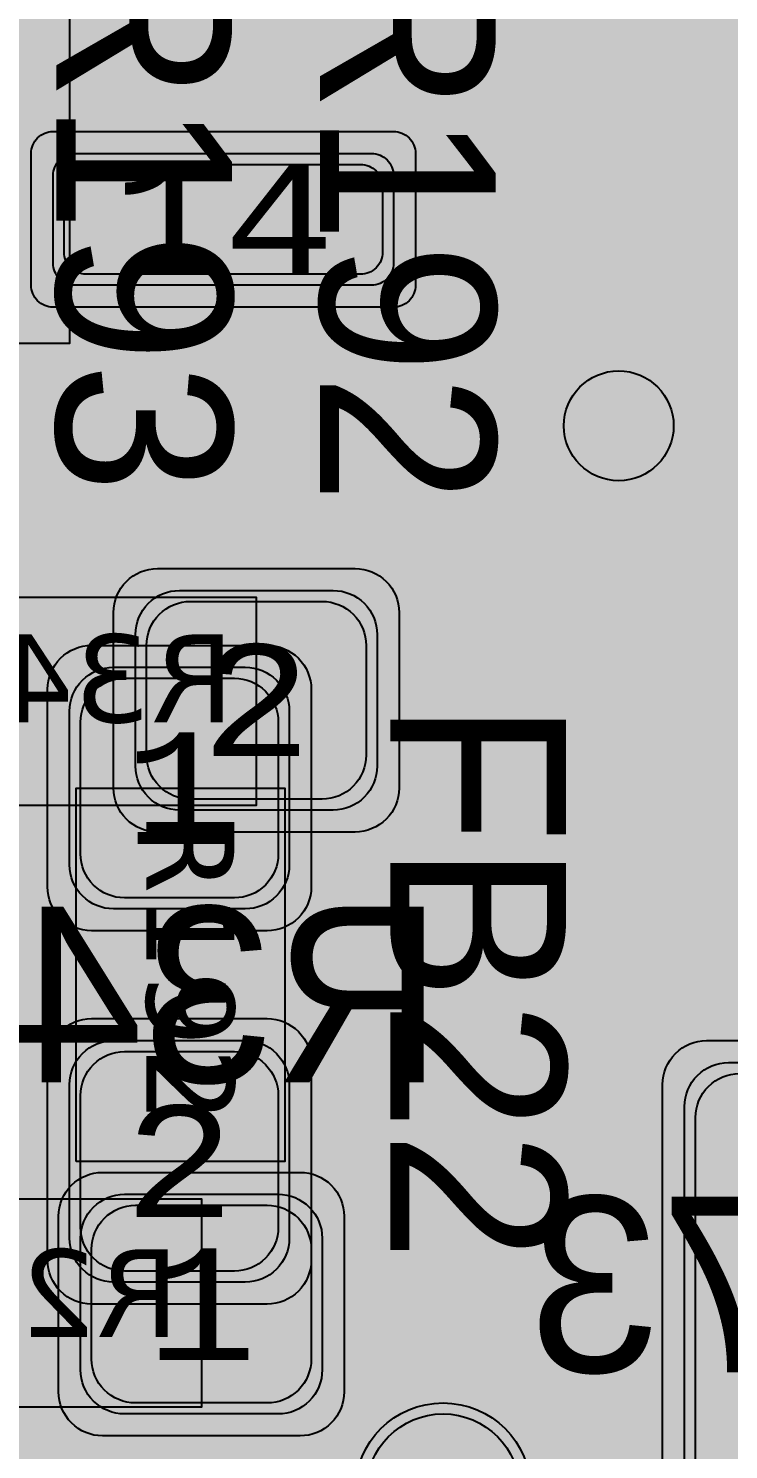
# Model space of a CAD drawing. Extents: x -28 to 199, y -61 to 255.
# Drawn here: x 153.81 to 157, y 135.09 to 141.56 of the extents above; entities that cross this region are included whole.
import ezdxf
from ezdxf.enums import TextEntityAlignment as Align

# ---------------------------------------------------------------- set-up
doc = ezdxf.new("R2010")
doc.units = 0
doc.header["$MEASUREMENT"] = 0
for name, color, linetype in [('ASSEMBLY_OUTLINES_BTM', 191, 'CONTINUOUS'), ('ASSEMBLY_OUTLINES_TOP', 102, 'CONTINUOUS'), ('ASSEMBLY_PART_NUMBERS_BTM', 191, 'CONTINUOUS'), ('ASSEMBLY_PART_NUMBERS_TOP', 102, 'CONTINUOUS'), ('ASSEMBLY_REF_DES_BTM', 191, 'CONTINUOUS'), ('ASSEMBLY_REF_DES_TOP', 102, 'CONTINUOUS'), ('DRILL_DRAWING', 21, 'CONTINUOUS'), ('GENERATED_SILKSCREEN_BTM', 255, 'CONTINUOUS'), ('GENERATED_SILKSCREEN_TOP', 140, 'CONTINUOUS'), ('MOUNTING_HOLES_LAYER_2', 42, 'CONTINUOUS'), ('MOUNTING_HOLES_LAYER_3', 42, 'CONTINUOUS'), ('MOUNTING_HOLES_LAYER_BOT21', 42, 'CONTINUOUS'), ('MOUNTING_HOLES_LAYER_TOP', 42, 'CONTINUOUS'), ('PART_PADS_SMD_BTM', 10, 'CONTINUOUS'), ('PART_PADS_SMD_TOP', 150, 'CONTINUOUS'), ('PIN_NUMBERS_BTM', 8, 'CONTINUOUS'), ('PIN_NUMBERS_TOP', 8, 'CONTINUOUS'), ('PLACEMENT_OUTLINES_BTM', 222, 'CONTINUOUS'), ('PLACEMENT_OUTLINES_TOP', 130, 'CONTINUOUS'), ('PLANE_SHAPES_LAYER_2', 230, 'CONTINUOUS'), ('PLANE_SHAPES_LAYER_3', 81, 'CONTINUOUS'), ('SILKSCREEN_OUTLINES_BTM', 211, 'CONTINUOUS'), ('SILKSCREEN_OUTLINES_TOP', 150, 'CONTINUOUS'), ('SILKSCREEN_REF_DES_BTM', 211, 'CONTINUOUS'), ('SILKSCREEN_REF_DES_TOP', 150, 'CONTINUOUS'), ('SOLDERMASK_PADS_BTM', 12, 'CONTINUOUS'), ('SOLDERMASK_PADS_TOP', 180, 'CONTINUOUS'), ('SOLDERPASTE_PADS_BTM', 12, 'CONTINUOUS'), ('SOLDERPASTE_PADS_TOP', 180, 'CONTINUOUS'), ('TRACES_LAYER_2', 230, 'CONTINUOUS'), ('TRACES_LAYER_BOTTOM', 10, 'CONTINUOUS'), ('TRACES_LAYER_TOP', 150, 'CONTINUOUS'), ('VIA_PADS_LAYER_2', 230, 'CONTINUOUS'), ('VIA_PADS_LAYER_3', 81, 'CONTINUOUS'), ('VIA_PADS_LAYER_BOTTOM', 10, 'CONTINUOUS'), ('VIA_PADS_LAYER_TOP', 150, 'CONTINUOUS')]:
    doc.layers.add(name, color=color, linetype=linetype)
doc.styles.add('COURIER_NEW', font='COUR.TTF')
doc.styles.add('VERDANA', font='verdana.TTF')
doc.styles.add('VERIBEST_GERBER_0', font='txt')

msp = doc.modelspace()

# ---------------------------------------------------------------- hatches: boundary and pattern name
at = {"layer": 'MOUNTING_HOLES_LAYER_2'}
h = msp.add_hatch(color=256, dxfattribs=at)
edge = h.paths.add_edge_path()
edge.add_arc((156.5, 139.75), 0.25, 0, 360)
at = {"layer": 'MOUNTING_HOLES_LAYER_3'}
h = msp.add_hatch(color=256, dxfattribs=at)
edge = h.paths.add_edge_path()
edge.add_arc((156.5, 139.75), 0.25, 0, 360)
at = {"layer": 'MOUNTING_HOLES_LAYER_BOT21'}
h = msp.add_hatch(color=256, dxfattribs=at)
edge = h.paths.add_edge_path()
edge.add_arc((156.5, 139.75), 0.25, 0, 360)
at = {"layer": 'MOUNTING_HOLES_LAYER_TOP'}
h = msp.add_hatch(color=256, dxfattribs=at)
edge = h.paths.add_edge_path()
edge.add_arc((156.5, 139.75), 0.25, 0, 360)
at = {"layer": 'PLANE_SHAPES_LAYER_2'}
h = msp.add_hatch(color=256, dxfattribs=at)
h.paths.add_polyline_path([(169.5, 129.25), (149.5, 129.25), (142.25, 122), (142.25, 90.5), (147.5, 90.5), (147.5, 80), (154, 80), (154, 69.25), (131.75, 69.25), (131.75, 73.25), (121.25, 73.25), (121.25, 81), (110.5, 81), (110.5, 125.75), (106.5, 125.75), (106.5, 128.75), (93.5, 128.75), (93.5, 120.25), (91.75, 120.25), (91.75, 121.5), (80, 121.5), (80, 118.25), (73.25, 118.25), (73.25, 124.5), (67.5, 124.5), (67.5, 128), (57.75, 128), (57.75, 120.25), (55.25, 120.25), (55.25, 121.5), (47.5, 121.5), (47.5, 119), (35, 119), (35, 134.75), (32.75, 134.75), (32.75, 159.75), (29.25, 159.75), (29.25, 175.25), (22.5, 175.25), (22.5, 195.25), (17.25, 195.25), (17.25, 198), (22.5, 198), (22.5, 216.5), (40.25, 216.5), (40.25, 235.5), (54.5, 235.5), (54.5, 254), (87.25, 254), (87.25, 236.25), (86.25, 236.25), (86.25, 228.75), (81, 228.75), (81, 218.75), (95.25, 218.75), (95.25, 194.5), (87, 194.5), (87, 172), (131.1, 172), (131.1, 208.75), (115.5, 208.75), (115.5, 213.75), (106.75, 213.75), (106.75, 218.75), (110.25, 222.25), (110.25, 226.25), (142.5, 226.25), (142.5, 221.5), (160.5, 221.5), (160.5, 240.75), (169.5, 240.75)])
h.paths.add_polyline_path([(35.5, 149.5), (41.75, 149.5), (41.75, 152), (39.25, 152), (39.25, 154), (37.75, 154), (37.75, 152), (35.5, 152)], flags=16)
h.paths.add_polyline_path([(37.5, 125.75), (37.5, 128.75), (42.75, 128.75), (42.75, 125.75)], flags=16)
h.paths.add_polyline_path([(52, 127.75), (52, 130.75), (54.25, 130.75), (54.25, 127.75)], flags=16)
h.paths.add_polyline_path([(50.75, 219.5), (50.75, 226.5), (71.75, 226.5), (71.75, 219.5)], flags=16)
h.paths.add_polyline_path([(66.5, 150.75), (66.5, 177.5), (72.25, 177.5), (72.25, 150.75)], flags=16)
h.paths.add_polyline_path([(47.25, 185.25), (73, 185.25), (73, 188.25), (70.25, 188.25), (70.25, 191), (47.25, 191)], flags=16)
h.paths.add_polyline_path([(84.5, 208), (84.5, 212.75), (85, 212.75), (85, 208)], flags=16)
h.paths.add_polyline_path([(61.5, 137.25), (87.75, 137.25), (87.75, 140.5), (84.75, 140.5), (84.75, 143), (61.5, 143)], flags=16)
h.paths.add_polyline_path([(88.75, 127), (88.75, 130), (91, 130), (91, 127)], flags=16)
h.paths.add_polyline_path([(85.5, 130.25), (85.5, 132.5), (91, 132.5), (91, 130.25)], flags=16)
h.paths.add_polyline_path([(108.75, 142.25), (135.75, 142.25), (135.75, 145.75), (132.25, 145.75), (132.25, 149), (108.75, 149)], flags=16)
h.paths.add_polyline_path([(114.25, 126.75), (140.75, 126.75), (140.75, 129.75), (137.25, 129.75), (137.25, 133), (114.25, 133)], flags=16)
h.paths.add_polyline_path([(155.25, 180.25), (166.25, 180.25), (166.25, 186.25), (152.25, 186.25), (152.25, 183), (155.25, 183)], flags=16)
at = {"layer": 'PLANE_SHAPES_LAYER_3'}
h = msp.add_hatch(color=256, dxfattribs=at)
h.paths.add_polyline_path([(169.5, 129.25), (149.5, 129.25), (142.25, 122), (142.25, 90.5), (147.5, 90.5), (147.5, 80), (154, 80), (154, 69.25), (131.75, 69.25), (131.75, 73.25), (121.25, 73.25), (121.25, 81), (110.5, 81), (110.5, 125.75), (106.5, 125.75), (106.5, 128.75), (93.5, 128.75), (93.5, 120.25), (91.75, 120.25), (91.75, 121.5), (80, 121.5), (80, 118.25), (73.25, 118.25), (73.25, 124.5), (67.5, 124.5), (67.5, 127.75), (58.25, 127.75), (58.25, 130.25), (88.75, 130.25), (88.75, 127), (91, 127), (91, 132.5), (55, 132.5), (55, 131.25), (52, 131.25), (52, 127.75), (55, 127.75), (55, 127.25), (57.75, 127.25), (57.75, 120.25), (55.25, 120.25), (55.25, 121.5), (47.5, 121.5), (47.5, 119), (35, 119), (35, 134.75), (32.75, 134.75), (32.75, 159.75), (29.25, 159.75), (29.25, 175.25), (22.5, 175.25), (22.5, 195.25), (17.25, 195.25), (17.25, 198), (22.5, 198), (22.5, 216.5), (40.25, 216.5), (40.25, 235.5), (54.5, 235.5), (54.5, 254), (87.25, 254), (87.25, 236.25), (86.25, 236.25), (86.25, 228.75), (81, 228.75), (81, 218.75), (95.25, 218.75), (95.25, 194.5), (87, 194.5), (87, 172), (131.1, 172), (131.1, 208.75), (115.5, 208.75), (115.5, 213.75), (106.75, 213.75), (106.75, 218.75), (110.25, 222.25), (110.25, 226.25), (142.5, 226.25), (142.5, 221.5), (160.5, 221.5), (160.5, 240.75), (169.5, 240.75)])
h.paths.add_polyline_path([(35.5, 149.5), (41.75, 149.5), (41.75, 152), (39.25, 152), (39.25, 154), (37.75, 154), (37.75, 152), (35.5, 152)], flags=16)
h.paths.add_polyline_path([(37.5, 125.75), (37.5, 128.75), (42.75, 128.75), (42.75, 125.75)], flags=16)
h.paths.add_polyline_path([(50.75, 219.5), (50.75, 226.5), (71.75, 226.5), (71.75, 219.5)], flags=16)
h.paths.add_polyline_path([(66.5, 150.75), (66.5, 177.5), (72.25, 177.5), (72.25, 150.75)], flags=16)
h.paths.add_polyline_path([(47.25, 185.25), (73, 185.25), (73, 188.25), (70.25, 188.25), (70.25, 191), (47.25, 191)], flags=16)
h.paths.add_polyline_path([(84.5, 208), (84.5, 212.75), (85, 212.75), (85, 208)], flags=16)
h.paths.add_polyline_path([(61.5, 137.25), (87.75, 137.25), (87.75, 140.5), (84.75, 140.5), (84.75, 143), (61.5, 143)], flags=16)
h.paths.add_polyline_path([(108.75, 142.25), (135.75, 142.25), (135.75, 145.75), (132.25, 145.75), (132.25, 149), (108.75, 149)], flags=16)
h.paths.add_polyline_path([(114.25, 126.75), (140.75, 126.75), (140.75, 129.75), (137.25, 129.75), (137.25, 133), (114.25, 133)], flags=16)
h.paths.add_polyline_path([(155.25, 180.25), (166.25, 180.25), (166.25, 186.25), (152.25, 186.25), (152.25, 183), (155.25, 183)], flags=16)

# ---------------------------------------------------------------- linework, layer by layer
at = {"layer": 'ASSEMBLY_OUTLINES_BTM', "const_width": 0.2}
msp.add_lwpolyline([(150, 140.125), (150, 148.875), (154, 148.875), (154, 140.125)], close=True, dxfattribs=at)
at = {"layer": 'ASSEMBLY_OUTLINES_BTM'}
for points in [[(153.15, 138.02), (153.15, 138.97), (154.85, 138.97), (154.85, 138.02)], [(152.9, 135.28), (152.9, 136.23), (154.6, 136.23), (154.6, 135.28)]]:
    msp.add_lwpolyline(points, close=True, dxfattribs=at)
at = {"layer": 'ASSEMBLY_OUTLINES_TOP'}
msp.add_lwpolyline([(154.03, 136.4), (154.03, 138.1), (154.98, 138.1), (154.98, 136.4)], close=True, dxfattribs=at)
at = {"layer": 'GENERATED_SILKSCREEN_BTM', "const_width": 0.15}
for points in [[(154.000005, 141.063206, 1.45686e-05), (153.999995, 141.063204), (153.999995, 141.586796, 1.45686e-05), (154.000005, 141.586794), (154.000005, 141.063206)], [(154.000005, 140.125, -0.4142135624), (154, 140.124995), (152.560558, 140.124995, 6.8599e-06), (152.560552, 140.125005), (153.999995, 140.125005), (153.999995, 140.316796, 1.45686e-05), (154.000005, 140.316794), (154.000005, 140.125)], [(154.283844, 138.970005, 1.1642e-05), (154.283836, 138.969995), (153.716164, 138.969995, 1.1642e-05), (153.716156, 138.970005), (154.283844, 138.970005)], [(154.292098, 138.019995), (153.707902, 138.019995, 1.22306e-05), (153.707911, 138.020005), (154.292089, 138.020005, 1.22306e-05), (154.292098, 138.019995)], [(154.042098, 136.230005, 1.22306e-05), (154.042089, 136.229995), (153.457911, 136.229995, 1.22306e-05), (153.457902, 136.230005), (154.042098, 136.230005)], [(154.033844, 135.279995), (153.466156, 135.279995, 1.1642e-05), (153.466164, 135.280005), (154.033836, 135.280005, 1.1642e-05), (154.033844, 135.279995)]]:
    msp.add_lwpolyline(points, format="xyb", dxfattribs=at)
for points in [[(154.0248, 137.0376), (153.5944, 137.4664), (153.5944, 137.0376), (154.0248, 137.0376)], [(154.6944, 136.7496), (154.8296, 136.8592), (154.832, 136.8608), (154.8336, 136.8632), (154.8344, 136.8656), (154.8344, 136.868), (154.8336, 136.8736), (154.8304, 136.8792), (154.8264, 136.8832), (154.8216, 136.8864), (154.816, 136.8872), (154.8104, 136.8856), (154.68, 136.7792), (154.4216, 136.7792), (154.2968, 136.88), (154.2968, 137.0288), (154.42, 137.1304), (154.5528, 137.1304), (154.5592, 137.132), (154.5632, 137.1352), (154.5656, 137.1408), (154.5664, 137.1464), (154.5656, 137.152), (154.5632, 137.1568), (154.5592, 137.1608), (154.5528, 137.1624), (154.42, 137.1624), (154.2968, 137.264), (154.2968, 137.4128), (154.4216, 137.5136), (154.68, 137.5136), (154.8104, 137.4072), (154.816, 137.4056), (154.8216, 137.4064), (154.8264, 137.4088), (154.8304, 137.4136), (154.8336, 137.4184), (154.8344, 137.424), (154.8344, 137.4272), (154.8336, 137.4296), (154.832, 137.432), (154.8296, 137.4336), (154.6944, 137.5432), (154.692, 137.544), (154.6896, 137.5448), (154.6888, 137.5456), (154.6856, 137.5464), (154.416, 137.5464), (154.412, 137.5456), (154.4104, 137.5448), (154.4088, 137.544), (154.4056, 137.5432), (154.2704, 137.4336), (154.268, 137.4296), (154.2672, 137.4264), (154.2656, 137.424), (154.2648, 137.4208), (154.2648, 137.256), (154.2656, 137.2536), (154.2672, 137.248), (154.268, 137.244), (154.2704, 137.2424), (154.388, 137.1464), (154.2704, 137.0504), (154.2696, 137.0488), (154.268, 137.0472), (154.2672, 137.0464), (154.2672, 137.0448), (154.2656, 137.0392), (154.2648, 137.0368), (154.2648, 136.872), (154.2656, 136.868), (154.2672, 136.8648), (154.268, 136.8616), (154.2704, 136.8592), (154.4056, 136.7496), (154.4088, 136.748), (154.4096, 136.7472), (154.412, 136.7472), (154.4128, 136.7464), (154.4136, 136.7464), (154.416, 136.7464), (154.6856, 136.7464), (154.6888, 136.7472), (154.692, 136.748), (154.6944, 136.7496)], [(155.0256, 137.2424), (155.0232, 137.244), (155.0224, 137.248), (155.0208, 137.252), (155.02, 137.256), (155.02, 137.4208), (155.0208, 137.4248), (155.0224, 137.4272), (155.0224, 137.4296), (155.0232, 137.4304), (155.0248, 137.4312), (155.0256, 137.4328), (155.1616, 137.5432), (155.1656, 137.5448), (155.1688, 137.5456), (155.172, 137.5464), (155.5752, 137.5464), (155.5824, 137.5448), (155.5872, 137.5408), (155.5912, 137.536), (155.5928, 137.5304), (155.5928, 136.7624), (155.5912, 136.756), (155.5872, 136.752), (155.5824, 136.7496), (155.5768, 136.7488), (155.5704, 136.7496), (155.5648, 136.752), (155.5608, 136.756), (155.5592, 136.7624), (155.5592, 137.1304), (155.1832, 137.1304), (155.052, 136.7576), (155.0488, 136.752), (155.0432, 136.7488), (155.0376, 136.748), (155.032, 136.7496), (155.0272, 136.752), (155.0232, 136.756), (155.0216, 136.7616), (155.0224, 136.768), (155.1536, 137.1408), (155.0256, 137.2424)], [(153.5904, 137.5192), (154.076, 137.0336), (154.0792, 137.0288), (154.0808, 137.024), (154.08, 137.0192), (154.0768, 137.0136), (154.0752, 137.0096), (154.072, 137.0072), (154.0688, 137.0056), (154.0648, 137.0048), (153.5944, 137.0048)], [(155.5592, 137.5136), (155.1768, 137.5136), (155.052, 137.4128), (155.052, 137.264), (155.1768, 137.1624), (155.5592, 137.1624), (155.5592, 137.5136)], [(156.1324, 135.4296), (156.2676, 135.5392), (156.27, 135.5408), (156.2716, 135.5432), (156.2724, 135.5456), (156.2724, 135.548), (156.2716, 135.5536), (156.2684, 135.5592), (156.2644, 135.5632), (156.2596, 135.5664), (156.254, 135.5672), (156.2484, 135.5656), (156.118, 135.4592), (155.8596, 135.4592), (155.7348, 135.56), (155.7348, 135.7088), (155.858, 135.8104), (155.9908, 135.8104), (155.9972, 135.812), (156.0012, 135.8152), (156.0036, 135.8208), (156.0044, 135.8264), (156.0036, 135.832), (156.0012, 135.8368), (155.9972, 135.8408), (155.9908, 135.8424), (155.858, 135.8424), (155.7348, 135.944), (155.7348, 136.0928), (155.8596, 136.1936), (156.118, 136.1936), (156.2484, 136.0872), (156.254, 136.0856), (156.2596, 136.0864), (156.2644, 136.0888), (156.2684, 136.0936), (156.2716, 136.0984), (156.2724, 136.104), (156.2724, 136.1072), (156.2716, 136.1096), (156.27, 136.112), (156.2676, 136.1136), (156.1324, 136.2232), (156.13, 136.224), (156.1276, 136.2248), (156.1268, 136.2256), (156.1236, 136.2264), (155.854, 136.2264), (155.85, 136.2256), (155.8484, 136.2248), (155.8468, 136.224), (155.8436, 136.2232), (155.7084, 136.1136), (155.706, 136.1096), (155.7052, 136.1064), (155.7036, 136.104), (155.7028, 136.1008), (155.7028, 135.936), (155.7036, 135.9336), (155.7052, 135.928), (155.706, 135.924), (155.7084, 135.9224), (155.826, 135.8264), (155.7084, 135.7304), (155.7076, 135.7288), (155.706, 135.7272), (155.7052, 135.7264), (155.7052, 135.7248), (155.7036, 135.7192), (155.7028, 135.7168), (155.7028, 135.552), (155.7036, 135.548), (155.7052, 135.5448), (155.706, 135.5416), (155.7084, 135.5392), (155.8436, 135.4296), (155.8468, 135.428), (155.8476, 135.4272), (155.85, 135.4272), (155.8508, 135.4264), (155.8516, 135.4264), (155.854, 135.4264), (156.1236, 135.4264), (156.1268, 135.4272), (156.13, 135.428), (156.1324, 135.4296)], [(156.9196, 135.4504), (156.9212, 135.4448), (156.9204, 135.4392), (156.9172, 135.4344), (156.9124, 135.4312), (156.9068, 135.4296), (156.9012, 135.4288), (156.8964, 135.4304), (156.8924, 135.4352), (156.4612, 136.2024), (156.4596, 136.2064), (156.4596, 136.2096), (156.4596, 136.2128), (156.4612, 136.216), (156.4636, 136.2208), (156.4668, 136.224), (156.4708, 136.2256), (156.4748, 136.2264), (157.0148, 136.2264), (157.0204, 136.2248), (157.0252, 136.2208), (157.0276, 136.216), (157.0284, 136.2096), (157.0276, 136.204), (157.0252, 136.1984), (157.0204, 136.1944), (157.0148, 136.1936), (156.502, 136.1936), (156.9196, 135.4504)]]:
    msp.add_lwpolyline(points, dxfattribs=at)
at = {"layer": 'GENERATED_SILKSCREEN_TOP', "const_width": 0.15}
for points in [[(154.3272, 141.8588), (154.3272, 141.4828), (153.9544, 141.3516), (153.9488, 141.3484), (153.9456, 141.3428), (153.9448, 141.3364), (153.9464, 141.3316), (153.9496, 141.3268), (153.9536, 141.3228), (153.9584, 141.3204), (153.9648, 141.322), (154.3376, 141.4532), (154.4392, 141.3252)], [(154.7104, 141.8588), (154.7104, 141.4756), (154.6096, 141.3516), (154.4608, 141.3516), (154.3592, 141.4756), (154.3592, 141.8588), (154.7104, 141.8588)], [(154.4392, 141.3252), (154.4408, 141.3228), (154.4448, 141.322), (154.4488, 141.3196), (154.4528, 141.3196), (154.6176, 141.3196), (154.6216, 141.3196), (154.624, 141.322), (154.6264, 141.322), (154.6272, 141.3228), (154.628, 141.3236), (154.6304, 141.3252), (154.74, 141.4612), (154.7416, 141.4652), (154.7424, 141.4676), (154.7432, 141.4716), (154.7432, 141.8748)], [(155.5272, 141.8088), (155.5272, 141.4328), (155.1544, 141.3016), (155.1488, 141.2984), (155.1456, 141.2928), (155.1448, 141.2864), (155.1464, 141.2816), (155.1496, 141.2768), (155.1536, 141.2728), (155.1584, 141.2704), (155.1648, 141.272), (155.5376, 141.4032), (155.6392, 141.2752)], [(155.9104, 141.8088), (155.9104, 141.4256), (155.8096, 141.3016), (155.6608, 141.3016), (155.5592, 141.4256), (155.5592, 141.8088), (155.9104, 141.8088)], [(155.6392, 141.2752), (155.6408, 141.2728), (155.6448, 141.272), (155.6488, 141.2696), (155.6528, 141.2696), (155.8176, 141.2696), (155.8216, 141.2696), (155.824, 141.272), (155.8264, 141.272), (155.8272, 141.2728), (155.828, 141.2736), (155.8304, 141.2752), (155.94, 141.4112), (155.9416, 141.4152), (155.9424, 141.4176), (155.9432, 141.4216), (155.9432, 141.8248)], [(153.976, 141.0204), (153.9752, 141.0268), (153.9712, 141.03), (153.9656, 141.0324), (153.9592, 141.0332), (153.9536, 141.0324), (153.948, 141.03), (153.944, 141.0268), (153.9432, 141.0204), (153.9432, 140.7084), (153.944, 140.7028), (153.948, 140.698), (153.9536, 140.6956), (153.9592, 140.6948), (153.9656, 140.6956), (153.9712, 140.698), (153.9752, 140.7028), (153.976, 140.7084), (153.976, 140.8492), (154.7272, 140.8492), (154.7328, 140.85), (154.7368, 140.8524), (154.7392, 140.8564), (154.74, 140.862), (154.7408, 140.866), (154.7408, 140.87), (154.7392, 140.8732), (154.736, 140.8764), (154.5168, 141.0324), (154.5112, 141.0348), (154.5064, 141.0348), (154.5008, 141.0324), (154.4968, 141.0284), (154.4936, 141.0236), (154.492, 141.018), (154.4936, 141.0124), (154.4976, 141.0084), (154.6768, 140.8804), (153.976, 140.8804), (153.976, 141.0204)], [(155.176, 140.9704), (155.1752, 140.9768), (155.1712, 140.98), (155.1656, 140.9824), (155.1592, 140.9832), (155.1536, 140.9824), (155.148, 140.98), (155.144, 140.9768), (155.1432, 140.9704), (155.1432, 140.6584), (155.144, 140.6528), (155.148, 140.648), (155.1536, 140.6456), (155.1592, 140.6448), (155.1656, 140.6456), (155.1712, 140.648), (155.1752, 140.6528), (155.176, 140.6584), (155.176, 140.7992), (155.9272, 140.7992), (155.9328, 140.8), (155.9368, 140.8024), (155.9392, 140.8064), (155.94, 140.812), (155.9408, 140.816), (155.9408, 140.82), (155.9392, 140.8232), (155.936, 140.8264), (155.7168, 140.9824), (155.7112, 140.9848), (155.7064, 140.9848), (155.7008, 140.9824), (155.6968, 140.9784), (155.6936, 140.9736), (155.692, 140.968), (155.6936, 140.9624), (155.6976, 140.9584), (155.8768, 140.8304), (155.176, 140.8304), (155.176, 140.9704)], [(153.9464, 140.266), (154.056, 140.4004), (154.06, 140.4044), (154.0648, 140.4052), (154.0704, 140.4044), (154.076, 140.4012), (154.0808, 140.398), (154.0832, 140.3924), (154.084, 140.3876), (154.0824, 140.382), (153.976, 140.2516), (153.976, 139.9932), (154.0768, 139.8684), (154.364, 139.8684), (154.276, 139.9772), (154.2744, 139.9804), (154.2736, 139.9812), (154.2728, 139.9836), (154.2728, 139.9868), (154.2728, 140.2564), (154.2728, 140.2596), (154.2752, 140.2644), (154.276, 140.266), (154.3848, 140.4004), (154.3856, 140.402), (154.3872, 140.4036), (154.3896, 140.4052), (154.3952, 140.4068), (154.3984, 140.4076), (154.6176, 140.4076), (154.6216, 140.4068), (154.6248, 140.4052), (154.6272, 140.4036), (154.628, 140.402), (154.6304, 140.4004), (154.74, 140.266), (154.7408, 140.2628), (154.7416, 140.2604), (154.7424, 140.2596), (154.7432, 140.2564), (154.7432, 139.9868), (154.7424, 139.9836), (154.7424, 139.9828), (154.7416, 139.982), (154.7408, 139.9796), (154.74, 139.9764), (154.6304, 139.842), (154.6272, 139.8396), (154.6232, 139.8388), (154.6208, 139.8372), (154.6176, 139.8364), (154.0688, 139.8364), (154.0664, 139.8372), (154.0608, 139.8388), (154.0592, 139.8396), (154.056, 139.842), (153.9464, 139.9764), (153.9448, 139.9804), (153.944, 139.9812), (153.944, 139.9828), (153.944, 139.9844), (153.9432, 139.9852), (153.9432, 139.9868), (153.9432, 140.2564), (153.944, 140.2596), (153.9448, 140.2628), (153.9464, 140.266)], [(154.6096, 140.3748), (154.4064, 140.3748), (154.3048, 140.2516), (154.3048, 139.9932), (154.4064, 139.8684), (154.6096, 139.8684), (154.7104, 139.9932), (154.7104, 140.2516), (154.6096, 140.3748)], [(155.1464, 140.216), (155.256, 140.3504), (155.26, 140.3544), (155.2648, 140.3552), (155.2704, 140.3544), (155.276, 140.3512), (155.2808, 140.348), (155.2832, 140.3424), (155.284, 140.3376), (155.2824, 140.332), (155.176, 140.2016), (155.176, 139.9432), (155.2768, 139.8184), (155.564, 139.8184), (155.476, 139.9272), (155.4744, 139.9304), (155.4736, 139.9312), (155.4728, 139.9336), (155.4728, 139.9368), (155.4728, 140.2064), (155.4728, 140.2096), (155.4752, 140.2144), (155.476, 140.216), (155.5848, 140.3504), (155.5856, 140.352), (155.5872, 140.3536), (155.5896, 140.3552), (155.5952, 140.3568), (155.5984, 140.3576), (155.8176, 140.3576), (155.8216, 140.3568), (155.8248, 140.3552), (155.8272, 140.3536), (155.828, 140.352), (155.8304, 140.3504), (155.94, 140.216), (155.9408, 140.2128), (155.9416, 140.2104), (155.9424, 140.2096), (155.9432, 140.2064), (155.9432, 139.9368), (155.9424, 139.9336), (155.9424, 139.9328), (155.9416, 139.932), (155.9408, 139.9296), (155.94, 139.9264), (155.8304, 139.792), (155.8272, 139.7896), (155.8232, 139.7888), (155.8208, 139.7872), (155.8176, 139.7864), (155.2688, 139.7864), (155.2664, 139.7872), (155.2608, 139.7888), (155.2592, 139.7896), (155.256, 139.792), (155.1464, 139.9264), (155.1448, 139.9304), (155.144, 139.9312), (155.144, 139.9328), (155.144, 139.9344), (155.1432, 139.9352), (155.1432, 139.9368), (155.1432, 140.2064), (155.144, 140.2096), (155.1448, 140.2128), (155.1464, 140.216)], [(155.8096, 140.3248), (155.6064, 140.3248), (155.5048, 140.2016), (155.5048, 139.9432), (155.6064, 139.8184), (155.8096, 139.8184), (155.9104, 139.9432), (155.9104, 140.2016), (155.8096, 140.3248)], [(153.9464, 139.51), (154.056, 139.6452), (154.06, 139.6492), (154.0624, 139.65), (154.0648, 139.65), (154.0704, 139.6492), (154.076, 139.646), (154.0808, 139.642), (154.0832, 139.6372), (154.084, 139.6316), (154.0824, 139.626), (153.976, 139.4956), (153.976, 139.2372), (154.0768, 139.1124), (154.2256, 139.1124), (154.3272, 139.2356), (154.3272, 139.3684), (154.3288, 139.3748), (154.332, 139.3788), (154.3376, 139.3812), (154.3432, 139.382), (154.3488, 139.3812), (154.3544, 139.3788), (154.3576, 139.3748), (154.3592, 139.3684), (154.3592, 139.2356), (154.4608, 139.1124), (154.6096, 139.1124), (154.7104, 139.2372), (154.7104, 139.4956), (154.604, 139.626), (154.6024, 139.6316), (154.6032, 139.6372), (154.6056, 139.642), (154.6104, 139.646), (154.616, 139.6492), (154.6216, 139.65), (154.624, 139.65), (154.6264, 139.6492), (154.6304, 139.6452), (154.74, 139.51), (154.7408, 139.5076), (154.7416, 139.5052), (154.7424, 139.5044), (154.7432, 139.5012), (154.7432, 139.2316), (154.7424, 139.2276), (154.7416, 139.226), (154.7408, 139.2236), (154.74, 139.2212), (154.6304, 139.086), (154.6272, 139.0836), (154.6232, 139.0828), (154.6208, 139.0812), (154.6176, 139.0804), (154.4528, 139.0804), (154.4504, 139.0812), (154.4448, 139.0828), (154.4416, 139.0836), (154.4392, 139.086), (154.3432, 139.2036), (154.2472, 139.086), (154.2456, 139.0852), (154.244, 139.0836), (154.2432, 139.0828), (154.2416, 139.0828), (154.236, 139.0812), (154.2336, 139.0804), (154.0688, 139.0804), (154.0648, 139.0812), (154.0616, 139.0828), (154.0584, 139.0836), (154.056, 139.086), (153.9464, 139.2212), (153.9448, 139.2244), (153.944, 139.2252), (153.944, 139.2276), (153.944, 139.2284), (153.9432, 139.2292), (153.9432, 139.2316), (153.9432, 139.5012), (153.944, 139.5044), (153.9448, 139.5076), (153.9464, 139.51)], [(155.94, 139.1704), (155.8304, 139.036), (155.8264, 139.0336), (155.8232, 139.0328), (155.8208, 139.0312), (155.8176, 139.0304), (155.708, 139.0304), (155.7056, 139.0312), (155.7, 139.0328), (155.696, 139.0336), (155.6944, 139.036), (155.2616, 139.5688), (155.176, 139.5688), (155.176, 139.0464), (155.1744, 139.0408), (155.1712, 139.036), (155.1656, 139.0336), (155.1592, 139.0328), (155.1536, 139.0336), (155.148, 139.036), (155.1448, 139.0408), (155.1432, 139.0464), (155.1432, 139.5856), (155.1448, 139.592), (155.1488, 139.596), (155.1536, 139.6), (155.1592, 139.6016), (155.2688, 139.6016), (155.2712, 139.6008), (155.2768, 139.5992), (155.2792, 139.5976), (155.2808, 139.596), (155.2824, 139.5944), (155.716, 139.0624), (155.8096, 139.0624), (155.9104, 139.1872), (155.9104, 139.4456), (155.804, 139.576), (155.8024, 139.5816), (155.8032, 139.5864), (155.8056, 139.592), (155.8104, 139.5952), (155.816, 139.5984), (155.8216, 139.5992), (155.8264, 139.5984), (155.8304, 139.5944), (155.94, 139.46), (155.9408, 139.4568), (155.9416, 139.4544), (155.9424, 139.4536), (155.9432, 139.4504), (155.9432, 139.1808), (155.9424, 139.1776), (155.9424, 139.1768), (155.9416, 139.176), (155.9408, 139.1736), (155.94, 139.1704)], [(156.2304, 137.8368), (156.232, 137.8312), (156.2352, 137.8264), (156.2408, 137.824), (156.2464, 137.8232), (156.2528, 137.824), (156.2584, 137.8264), (156.2616, 137.8312), (156.2632, 137.8368), (156.2632, 138.3768), (156.2616, 138.3824), (156.2576, 138.3864), (156.2536, 138.3912), (156.2472, 138.3928), (155.4792, 138.3928), (155.4736, 138.3912), (155.4688, 138.3872), (155.4664, 138.3824), (155.4656, 138.3768), (155.4664, 138.3704), (155.4688, 138.3648), (155.4736, 138.3608), (155.4792, 138.3592), (155.8832, 138.3592), (155.8832, 137.9968), (155.884, 137.9912), (155.888, 137.9864), (155.8936, 137.984), (155.8992, 137.9832), (155.9056, 137.984), (155.9112, 137.9864), (155.9144, 137.9912), (155.916, 137.9968), (155.916, 138.3592), (156.2304, 138.3592), (156.2304, 137.8368)], [(156.1432, 137.0912), (156.2576, 137.1944), (156.2616, 137.2), (156.2632, 137.2056), (156.2632, 137.6208), (156.2616, 137.6264), (156.2584, 137.6312), (156.2528, 137.6352), (156.2472, 137.6368), (155.8976, 137.6368), (155.8952, 137.6368), (155.8928, 137.6368), (155.4792, 137.6368), (155.4736, 137.6352), (155.468, 137.6312), (155.464, 137.6264), (155.4632, 137.6208), (155.4632, 137.2008), (155.5776, 137.0696), (155.5824, 137.0664), (155.5888, 137.0648), (155.76, 137.0648), (155.8928, 137.1824), (155.96, 137.0984), (155.9632, 137.096), (155.9672, 137.0936), (155.9712, 137.092), (155.9736, 137.0912), (156.1432, 137.0912)], [(155.8784, 137.6032), (155.8784, 137.2144), (155.7464, 137.0968), (155.596, 137.0968), (155.496, 137.212), (155.496, 137.6032), (155.8784, 137.6032)], [(156.2304, 137.6032), (156.2304, 137.2136), (156.1312, 137.124), (155.9824, 137.124), (155.9112, 137.212), (155.9112, 137.6032), (156.2304, 137.6032)], [(156.26, 136.4488), (156.1504, 136.3144), (156.1464, 136.312), (156.1432, 136.3112), (156.1408, 136.3096), (156.1376, 136.3088), (156.028, 136.3088), (156.0256, 136.3096), (156.02, 136.3112), (156.016, 136.312), (156.0144, 136.3144), (155.5816, 136.8472), (155.496, 136.8472), (155.496, 136.3248), (155.4944, 136.3192), (155.4912, 136.3144), (155.4856, 136.312), (155.4792, 136.3112), (155.4736, 136.312), (155.468, 136.3144), (155.4648, 136.3192), (155.4632, 136.3248), (155.4632, 136.864), (155.4648, 136.8704), (155.4688, 136.8744), (155.4736, 136.8784), (155.4792, 136.88), (155.5888, 136.88), (155.5912, 136.8792), (155.5968, 136.8776), (155.5992, 136.876), (155.6008, 136.8744), (155.6024, 136.8728), (156.036, 136.3408), (156.1296, 136.3408), (156.2304, 136.4656), (156.2304, 136.724), (156.124, 136.8544), (156.1224, 136.86), (156.1232, 136.8648), (156.1256, 136.8704), (156.1304, 136.8736), (156.136, 136.8768), (156.1416, 136.8776), (156.1464, 136.8768), (156.1504, 136.8728), (156.26, 136.7384), (156.2608, 136.7352), (156.2616, 136.7328), (156.2624, 136.732), (156.2632, 136.7288), (156.2632, 136.4592), (156.2624, 136.456), (156.2624, 136.4552), (156.2616, 136.4544), (156.2608, 136.452), (156.26, 136.4488)], [(156.26, 135.6928), (156.1504, 135.5584), (156.1464, 135.556), (156.1432, 135.5552), (156.1408, 135.5536), (156.1376, 135.5528), (156.028, 135.5528), (156.0256, 135.5536), (156.02, 135.5552), (156.016, 135.556), (156.0144, 135.5584), (155.5816, 136.0912), (155.496, 136.0912), (155.496, 135.5688), (155.4944, 135.5632), (155.4912, 135.5584), (155.4856, 135.556), (155.4792, 135.5552), (155.4736, 135.556), (155.468, 135.5584), (155.4648, 135.5632), (155.4632, 135.5688), (155.4632, 136.108), (155.4648, 136.1144), (155.4688, 136.1184), (155.4736, 136.1224), (155.4792, 136.124), (155.5888, 136.124), (155.5912, 136.1232), (155.5968, 136.1216), (155.5992, 136.12), (155.6008, 136.1184), (155.6024, 136.1168), (156.036, 135.5848), (156.1296, 135.5848), (156.2304, 135.7096), (156.2304, 135.968), (156.124, 136.0984), (156.1224, 136.104), (156.1232, 136.1088), (156.1256, 136.1144), (156.1304, 136.1176), (156.136, 136.1208), (156.1416, 136.1216), (156.1464, 136.1208), (156.1504, 136.1168), (156.26, 135.9824), (156.2608, 135.9792), (156.2616, 135.9768), (156.2624, 135.976), (156.2632, 135.9728), (156.2632, 135.7032), (156.2624, 135.7), (156.2624, 135.6992), (156.2616, 135.6984), (156.2608, 135.696), (156.26, 135.6928)]]:
    msp.add_lwpolyline(points, dxfattribs=at)
for points in [[(154.030005, 136.966164, 1.1642e-05), (154.029995, 136.966156), (154.029995, 137.533844, 1.1642e-05), (154.030005, 137.533836), (154.030005, 136.966164)], [(154.980005, 136.957902, 1.22306e-05), (154.979995, 136.957911), (154.979995, 137.542089, 1.22306e-05), (154.980005, 137.542098), (154.980005, 136.957902)]]:
    msp.add_lwpolyline(points, format="xyb", dxfattribs=at)
at = {"layer": 'MOUNTING_HOLES_LAYER_2'}
msp.add_circle((156.5, 139.75), 0.25, dxfattribs=at)
at = {"layer": 'MOUNTING_HOLES_LAYER_3'}
msp.add_circle((156.5, 139.75), 0.25, dxfattribs=at)
at = {"layer": 'MOUNTING_HOLES_LAYER_BOT21'}
msp.add_circle((156.5, 139.75), 0.25, dxfattribs=at)
at = {"layer": 'MOUNTING_HOLES_LAYER_TOP'}
msp.add_circle((156.5, 139.75), 0.25, dxfattribs=at)
at = {"layer": 'PART_PADS_SMD_BTM'}
for points in [[(153.925, 140.89, -0.4142135624), (154.025, 140.99), (155.375, 140.99, -0.4142135624), (155.475, 140.89), (155.475, 140.49, -0.4142135624), (155.375, 140.39), (154.025, 140.39, -0.4142135624), (153.925, 140.49)], [(154.3, 138.8, -0.4142135624), (154.5, 139), (155.2, 139, -0.4142135624), (155.4, 138.8), (155.4, 138.2, -0.4142135624), (155.2, 138), (154.5, 138, -0.4142135624), (154.3, 138.2)], [(155.15, 135.45, -0.4142135624), (154.95, 135.25), (154.25, 135.25, -0.4142135624), (154.05, 135.45), (154.05, 136.05, -0.4142135624), (154.25, 136.25), (154.95, 136.25, -0.4142135624), (155.15, 136.05)]]:
    msp.add_lwpolyline(points, format="xyb", close=True, dxfattribs=at)
at = {"layer": 'PART_PADS_SMD_TOP'}
for points in [[(154.8, 138.65, -0.4142135624), (155, 138.45), (155, 137.75, -0.4142135624), (154.8, 137.55), (154.2, 137.55, -0.4142135624), (154, 137.75), (154, 138.45, -0.4142135624), (154.2, 138.65)], [(154.8, 136.95, -0.4142135624), (155, 136.75), (155, 136.05, -0.4142135624), (154.8, 135.85), (154.2, 135.85, -0.4142135624), (154, 136.05), (154, 136.75, -0.4142135624), (154.2, 136.95)], [(157, 134.15, -0.4142135624), (156.8, 134.35), (156.8, 136.65, -0.4142135624), (157, 136.85), (158.2, 136.85, -0.4142135624), (158.4, 136.65), (158.4, 134.35, -0.4142135624), (158.2, 134.15)]]:
    msp.add_lwpolyline(points, format="xyb", close=True, dxfattribs=at)
at = {"layer": 'PLACEMENT_OUTLINES_BTM'}
for points in [[(150, 140.125), (150, 148.875), (154, 148.875), (154, 140.125)], [(153.15, 138.02), (153.15, 138.97), (154.85, 138.97), (154.85, 138.02)], [(152.9, 135.28), (152.9, 136.23), (154.6, 136.23), (154.6, 135.28)]]:
    msp.add_lwpolyline(points, close=True, dxfattribs=at)
at = {"layer": 'PLACEMENT_OUTLINES_TOP'}
msp.add_lwpolyline([(154.03, 136.4), (154.03, 138.1), (154.98, 138.1), (154.98, 136.4)], close=True, dxfattribs=at)
at = {"layer": 'SILKSCREEN_OUTLINES_BTM'}
for points in [[(150, 140.125), (150, 148.875), (154, 148.875), (154, 140.125)], [(150, 140.125), (150, 148.875), (154, 148.875), (154, 140.125)], [(153.15, 138.02), (153.15, 138.97), (154.85, 138.97), (154.85, 138.02)], [(152.9, 135.28), (152.9, 136.23), (154.6, 136.23), (154.6, 135.28)]]:
    msp.add_lwpolyline(points, close=True, dxfattribs=at)
at = {"layer": 'SILKSCREEN_OUTLINES_TOP'}
msp.add_lwpolyline([(154.03, 136.4), (154.03, 138.1), (154.98, 138.1), (154.98, 136.4)], close=True, dxfattribs=at)
at = {"layer": 'SOLDERMASK_PADS_BTM'}
for points in [[(153.825, 140.99, -0.4142135624), (153.925, 141.09), (155.475, 141.09, -0.4142135624), (155.575, 140.99), (155.575, 140.39, -0.4142135624), (155.475, 140.29), (153.925, 140.29, -0.4142135624), (153.825, 140.39)], [(154.2, 138.9, -0.4142135624), (154.4, 139.1), (155.3, 139.1, -0.4142135624), (155.5, 138.9), (155.5, 138.1, -0.4142135624), (155.3, 137.9), (154.4, 137.9, -0.4142135624), (154.2, 138.1)], [(155.25, 135.35, -0.4142135624), (155.05, 135.15), (154.15, 135.15, -0.4142135624), (153.95, 135.35), (153.95, 136.15, -0.4142135624), (154.15, 136.35), (155.05, 136.35, -0.4142135624), (155.25, 136.15)]]:
    msp.add_lwpolyline(points, format="xyb", close=True, dxfattribs=at)
at = {"layer": 'SOLDERMASK_PADS_TOP'}
for points in [[(154.9, 138.75, -0.4142135624), (155.1, 138.55), (155.1, 137.65, -0.4142135624), (154.9, 137.45), (154.1, 137.45, -0.4142135624), (153.9, 137.65), (153.9, 138.55, -0.4142135624), (154.1, 138.75)], [(154.9, 137.05, -0.4142135624), (155.1, 136.85), (155.1, 135.95, -0.4142135624), (154.9, 135.75), (154.1, 135.75, -0.4142135624), (153.9, 135.95), (153.9, 136.85, -0.4142135624), (154.1, 137.05)], [(156.9, 134.05, -0.4142135624), (156.7, 134.25), (156.7, 136.75, -0.4142135624), (156.9, 136.95), (158.3, 136.95, -0.4142135624), (158.5, 136.75), (158.5, 134.25, -0.4142135624), (158.3, 134.05)]]:
    msp.add_lwpolyline(points, format="xyb", close=True, dxfattribs=at)
at = {"layer": 'SOLDERPASTE_PADS_BTM'}
for points in [[(153.975, 140.84, -0.4142135624), (154.075, 140.94), (155.325, 140.94, -0.4142135624), (155.425, 140.84), (155.425, 140.54, -0.4142135624), (155.325, 140.44), (154.075, 140.44, -0.4142135624), (153.975, 140.54)], [(154.35, 138.75, -0.4142135624), (154.55, 138.95), (155.15, 138.95, -0.4142135624), (155.35, 138.75), (155.35, 138.25, -0.4142135624), (155.15, 138.05), (154.55, 138.05, -0.4142135624), (154.35, 138.25)], [(155.1, 135.5, -0.4142135624), (154.9, 135.3), (154.3, 135.3, -0.4142135624), (154.1, 135.5), (154.1, 136, -0.4142135624), (154.3, 136.2), (154.9, 136.2, -0.4142135624), (155.1, 136)]]:
    msp.add_lwpolyline(points, format="xyb", close=True, dxfattribs=at)
at = {"layer": 'SOLDERPASTE_PADS_TOP'}
for points in [[(154.75, 138.6, -0.4142135624), (154.95, 138.4), (154.95, 137.8, -0.4142135624), (154.75, 137.6), (154.25, 137.6, -0.4142135624), (154.05, 137.8), (154.05, 138.4, -0.4142135624), (154.25, 138.6)], [(154.75, 136.9, -0.4142135624), (154.95, 136.7), (154.95, 136.1, -0.4142135624), (154.75, 135.9), (154.25, 135.9, -0.4142135624), (154.05, 136.1), (154.05, 136.7, -0.4142135624), (154.25, 136.9)], [(157.05, 134.2, -0.4142135624), (156.85, 134.4), (156.85, 136.6, -0.4142135624), (157.05, 136.8), (158.15, 136.8, -0.4142135624), (158.35, 136.6), (158.35, 134.4, -0.4142135624), (158.15, 134.2)]]:
    msp.add_lwpolyline(points, format="xyb", close=True, dxfattribs=at)
at = {"layer": 'TRACES_LAYER_2', "const_width": 0.254}
msp.add_lwpolyline([(155.7, 134.9), (155.7, 139), (151.2, 143.5)], dxfattribs=at)
at = {"layer": 'TRACES_LAYER_BOTTOM', "const_width": 0.35}
for points in [[(154.7, 141.96), (156.21312, 141.96), (156.67312, 141.5), (157.9, 141.5)], [(154.7, 140.69), (154.7, 139.77), (154.85, 139.62), (154.85, 138.5)], [(159.6, 138.5), (159.55, 138.5), (158.335753, 137.285753), (156.114247, 137.285753), (154.9, 138.5), (154.85, 138.5)], [(154.6, 135.75), (155.45, 134.9), (155.7, 134.9)]]:
    msp.add_lwpolyline(points, dxfattribs=at)
at = {"layer": 'TRACES_LAYER_TOP', "const_width": 0.35}
for points in [[(154.5, 138.1), (154.5, 140.35), (156.8, 142.65), (156.8, 142.75)], [(160.396788, 142), (156.425, 138.028212), (156.425, 134.125), (154.75, 132.45), (154.75, 132.4)], [(154.5, 136.4), (154.5, 135.573), (154.75, 135.323), (154.75, 134.1)]]:
    msp.add_lwpolyline(points, dxfattribs=at)
at = {"layer": 'VIA_PADS_LAYER_2'}
msp.add_circle((155.7, 134.9), 0.4, dxfattribs=at)
at = {"layer": 'VIA_PADS_LAYER_3'}
msp.add_circle((155.7, 134.9), 0.4, dxfattribs=at)
at = {"layer": 'VIA_PADS_LAYER_BOTTOM'}
msp.add_circle((155.7, 134.9), 0.35, dxfattribs=at)
at = {"layer": 'VIA_PADS_LAYER_TOP'}
msp.add_circle((155.7, 134.9), 0.35, dxfattribs=at)

# ---------------------------------------------------------------- texts
at = {"layer": 'ASSEMBLY_PART_NUMBERS_BTM', "style": 'VERIBEST_GERBER_0', "text_generation_flag": 2}
for s, p in [('ERJ-3GEY0R00V', (156.46, 160)), ('CL21B225KOFNNNE', (153.29, 156.75)), ('ERJ-3EKF1022V', (154.79, 151.75))]:
    msp.add_text(s, height=2.032, rotation=90, dxfattribs=at).set_placement(p, align=Align.TOP_LEFT)
for s, p in [('CL10B104KB8SFNC', (158.75, 142.46)), ('CL10C010BB8NNNC', (158.75, 141.04)), ('ERJ-3EKF1022V', (158.75, 137.46)), ('ERJ-3EKF6200V', (163, 136.96))]:
    msp.add_text(s, height=2.032, dxfattribs=at).set_placement(p, align=Align.TOP_LEFT)
at = {"layer": 'ASSEMBLY_PART_NUMBERS_TOP', "style": 'VERIBEST_GERBER_0'}
for s, p in [('PMEG4005EGWX', (156.96, 161.5)), ('GRM1885C1H102JA01D', (154.46, 150.25)), ('ERJ-3EKF10R7V', (157.79, 150.25))]:
    msp.add_text(s, height=2.032, rotation=270, dxfattribs=at).set_placement(p, align=Align.TOP_LEFT)
for s, p in [('TLV3701QDBVRG4Q1', (152.25, 143.71)), ('ERJ-3EKF1022V', (152.25, 138.21))]:
    msp.add_text(s, height=2.032, dxfattribs=at).set_placement(p, align=Align.TOP_LEFT)
at = {"layer": 'ASSEMBLY_REF_DES_BTM', "style": 'VERDANA', "text_generation_flag": 2}
for s, p in [('R343', (154.75, 138.8)), ('R273', (154.5, 136))]:
    msp.add_text(s, height=0.4, dxfattribs=at).set_placement(p, align=Align.TOP_LEFT)
at = {"layer": 'ASSEMBLY_REF_DES_TOP', "style": 'VERDANA'}
msp.add_text('R192', height=0.4, rotation=270, dxfattribs=at).set_placement((154.75, 138), align=Align.TOP_LEFT)
at = {"layer": 'DRILL_DRAWING', "style": 'VERIBEST_GERBER_0'}
for s, p in [('R', (156.5, 139.75)), ('A', (155.7, 134.9))]:
    msp.add_text(s, height=2, dxfattribs=at).set_placement(p, align=Align.MIDDLE_CENTER)
at = {"layer": 'PIN_NUMBERS_BTM', "style": 'COURIER_NEW'}
for s, p in [('14', (154.7, 140.69)), ('2', (154.85, 138.5)), ('1', (154.5, 138.1)), ('2', (154.5, 136.4)), ('1', (154.6, 135.75))]:
    msp.add_text(s, height=0.508, dxfattribs=at).set_placement(p, align=Align.MIDDLE_CENTER)
at = {"layer": 'PIN_NUMBERS_TOP', "style": 'COURIER_NEW'}
for s, p in [('14', (154.7, 140.69)), ('2', (154.85, 138.5)), ('1', (154.5, 138.1)), ('2', (154.5, 136.4)), ('1', (154.6, 135.75))]:
    msp.add_text(s, height=0.508, dxfattribs=at).set_placement(p, align=Align.MIDDLE_CENTER)
at = {"layer": 'SILKSCREEN_REF_DES_BTM', "style": 'VERIBEST_GERBER_0', "text_generation_flag": 2}
for s, p in [('R343', (155.7, 137.56)), ('R273', (158.65, 136.24))]:
    msp.add_text(s, height=0.8, dxfattribs=at).set_placement(p, align=Align.TOP_LEFT)
at = {"layer": 'SILKSCREEN_REF_DES_TOP', "style": 'VERIBEST_GERBER_0'}
for s, p in [('R193', (154.74, 142)), ('R192', (155.94, 141.95)), ('FB22', (156.26, 138.5))]:
    msp.add_text(s, height=0.8, rotation=270, dxfattribs=at).set_placement(p, align=Align.TOP_LEFT)

doc.saveas('drawing.dxf')
